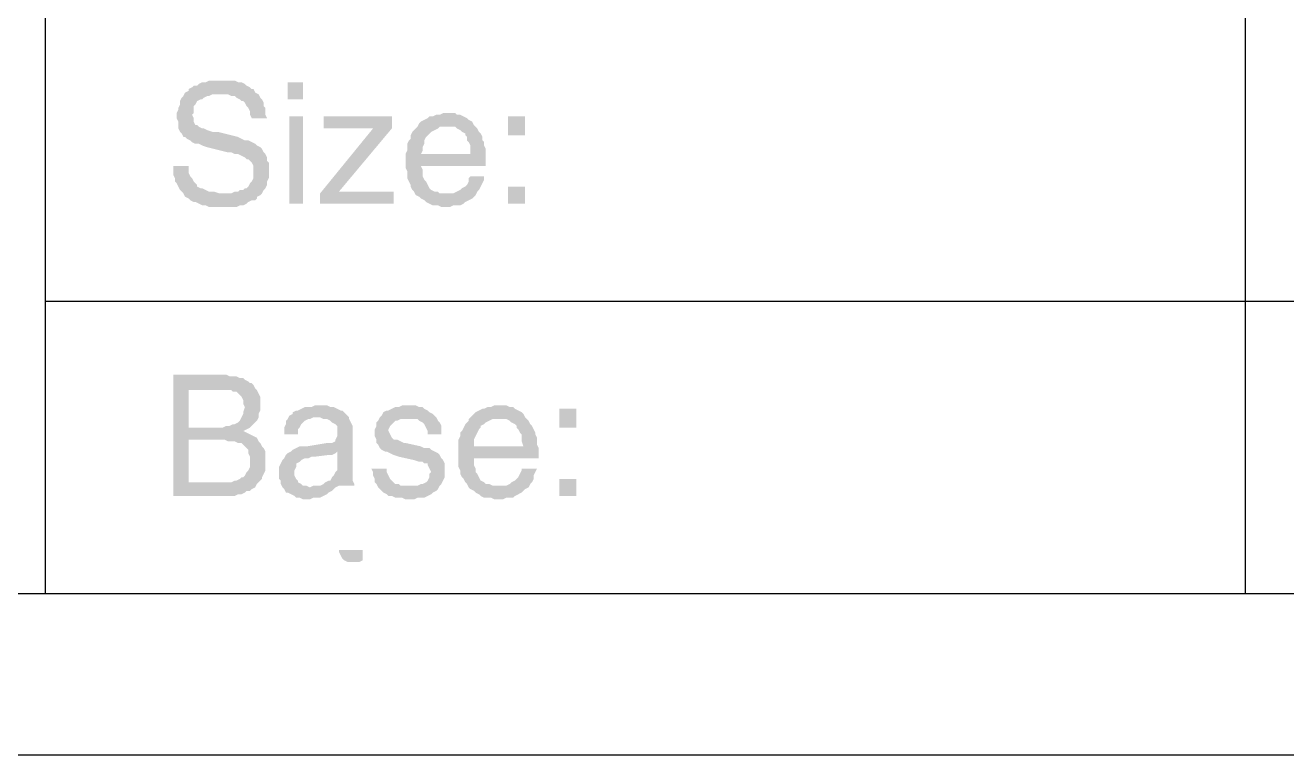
# Model space of a CAD drawing. Header units: millimetres. Extents: x 1399 to 2555, y 1196 to 1555.
# Drawn here: x 2153.8 to 2187.13, y 1257.55 to 1276.81 of the extents above; entities that cross this region are included whole.
import ezdxf

# ---------------------------------------------------------------- set-up
doc = ezdxf.new("R2010")
doc.units = ezdxf.units.MM

msp = doc.modelspace()

# ---------------------------------------------------------------- hatches: boundary and pattern name
at = {"transparency": 33554559}
for points in [[(2158.02495, 1275.03588), (2157.97982, 1274.94561), (2157.93468, 1274.90048), (2157.88955, 1274.81022), (2157.88955, 1274.71995), (2157.84442, 1274.62969), (2157.84442, 1274.58456), (2157.79929, 1274.49429), (2157.79929, 1274.3589), (2157.79929, 1274.3589), (2157.84442, 1274.26863), (2157.84442, 1274.0881), (2157.88955, 1273.99784), (2157.93468, 1273.95271), (2157.97982, 1273.86244), (2158.02495, 1273.86244), (2158.07008, 1273.81731), (2158.16035, 1273.77218), (2158.20548, 1273.72705), (2158.29574, 1273.68191), (2158.38601, 1273.68191), (2158.47627, 1273.63678), (2158.61167, 1273.59165), (2159.15325, 1273.45625), (2159.24352, 1273.45625), (2159.33378, 1273.41112), (2159.42405, 1273.41112), (2159.51431, 1273.36599), (2159.60458, 1273.32086), (2159.64971, 1273.27572), (2159.69484, 1273.27572), (2159.73997, 1273.23059), (2159.7851, 1273.18546), (2159.83024, 1273.09519), (2159.83024, 1272.77927), (2159.7851, 1272.68901), (2159.73997, 1272.64387), (2159.69484, 1272.55361), (2159.64971, 1272.50848), (2159.60458, 1272.50848), (2159.55944, 1272.46334), (2159.46918, 1272.46334), (2159.42405, 1272.41821), (2159.33378, 1272.41821), (2159.24352, 1272.37308), (2157.97982, 1272.37308), (2158.02495, 1272.28282), (2158.11521, 1272.23768), (2158.16035, 1272.19255), (2158.25061, 1272.14742), (2158.29574, 1272.14742), (2158.38601, 1272.10229), (2158.47627, 1272.05715), (2158.56654, 1272.05715), (2158.6568, 1272.01202), (2159.37891, 1272.01202), (2159.46918, 1272.05715), (2159.55944, 1272.05715), (2159.64971, 1272.10229), (2159.69484, 1272.14742), (2159.7851, 1272.19255), (2159.87537, 1272.19255), (2159.9205, 1272.23768), (2159.9205, 1272.28282), (2160.01076, 1272.32795), (2160.0559, 1272.37308), (2160.10103, 1272.46334), (2160.14616, 1272.50848), (2160.19129, 1272.59874), (2160.19129, 1272.68901), (2160.23643, 1272.77927), (2160.23643, 1272.9598), (2160.23643, 1273.18546), (2160.19129, 1273.23059), (2160.19129, 1273.32086), (2160.14616, 1273.41112), (2160.10103, 1273.45625), (2160.0559, 1273.54652), (2160.0559, 1273.54652), (2160.01076, 1273.59165), (2159.9205, 1273.63678), (2159.87537, 1273.68191), (2159.7851, 1273.72705), (2159.69484, 1273.77218), (2159.60458, 1273.77218), (2159.51431, 1273.81731), (2159.42405, 1273.86244), (2158.88246, 1273.99784), (2158.74706, 1273.99784), (2158.61167, 1274.04297), (2158.5214, 1274.0881), (2158.47627, 1274.0881), (2158.38601, 1274.13323), (2158.34087, 1274.17837), (2158.29574, 1274.17837), (2158.25061, 1274.26863), (2158.25061, 1274.3589), (2158.20548, 1274.44916), (2158.25061, 1274.49429), (2158.25061, 1274.67482), (2158.29574, 1274.71995), (2158.34087, 1274.81022), (2158.43114, 1274.85535), (2158.47627, 1274.85535), (2158.5214, 1274.90048), (2158.61167, 1274.94561), (2158.6568, 1274.94561), (2158.74706, 1274.99075), (2158.97272, 1274.99075)], [(2158.97272, 1275.3518), (2158.6568, 1275.3518), (2158.56654, 1275.30667), (2158.47627, 1275.30667), (2158.38601, 1275.26154), (2158.34087, 1275.21641), (2158.25061, 1275.21641), (2158.20548, 1275.17127), (2158.11521, 1275.12614), (2158.11521, 1275.08101), (2158.02495, 1275.03588), (2158.97272, 1274.99075), (2159.15325, 1274.99075), (2159.24352, 1274.94561), (2159.33378, 1274.94561), (2159.37891, 1274.90048), (2159.46918, 1274.85535), (2159.51431, 1274.81022), (2159.55944, 1274.81022), (2159.60458, 1274.76509), (2159.64971, 1274.67482), (2159.69484, 1274.62969), (2159.73997, 1274.53942), (2159.73997, 1274.44916), (2159.7851, 1274.3589), (2160.19129, 1274.3589), (2160.14616, 1274.44916), (2160.14616, 1274.62969), (2160.10103, 1274.67482), (2160.10103, 1274.76509), (2160.0559, 1274.85535), (2160.01076, 1274.90048), (2159.96563, 1274.99075), (2159.87537, 1275.03588), (2159.83024, 1275.12614), (2159.7851, 1275.12614), (2159.73997, 1275.17127), (2159.64971, 1275.21641), (2159.60458, 1275.26154), (2159.51431, 1275.30667), (2159.42405, 1275.30667), (2159.33378, 1275.3518), (2159.06299, 1275.3518)], [(2161.13907, 1274.85535), (2161.13907, 1275.30667), (2160.73288, 1275.30667), (2160.73288, 1274.85535)], [(2161.13907, 1272.10229), (2161.13907, 1274.40403), (2160.77801, 1274.40403), (2160.77801, 1272.10229)], [(2163.48594, 1274.40403), (2161.68066, 1274.40403), (2161.68066, 1274.0881), (2162.98949, 1274.0881), (2161.59039, 1272.37308), (2161.59039, 1272.10229), (2163.53107, 1272.10229), (2163.53107, 1272.41821), (2162.08684, 1272.41821), (2163.48594, 1274.0881), (2163.48594, 1274.26863)], [(2164.9753, 1274.49429), (2164.83991, 1274.49429), (2164.74964, 1274.44916), (2164.65938, 1274.44916), (2164.56911, 1274.40403), (2164.47885, 1274.40403), (2164.43372, 1274.3589), (2164.34345, 1274.31376), (2164.25319, 1274.26863), (2164.20806, 1274.2235), (2164.16292, 1274.13323), (2165.15583, 1274.13323), (2165.20096, 1274.0881), (2165.29123, 1274.04297), (2165.33636, 1273.99784), (2165.42663, 1273.95271), (2165.42663, 1273.90757), (2165.47176, 1273.86244), (2165.47176, 1273.77218), (2165.51689, 1273.72705), (2165.56202, 1273.63678), (2165.56202, 1273.41112), (2163.847, 1273.41112), (2163.847, 1273.05006), (2163.89213, 1272.9598), (2163.89213, 1272.77927), (2163.93726, 1272.68901), (2163.9824, 1272.59874), (2163.9824, 1272.55361), (2164.02753, 1272.46334), (2164.07266, 1272.41821), (2164.11779, 1272.32795), (2164.93017, 1272.37308), (2164.74964, 1272.37308), (2164.70451, 1272.41821), (2164.61425, 1272.41821), (2164.52398, 1272.46334), (2164.47885, 1272.50848), (2164.43372, 1272.59874), (2164.43372, 1272.59874), (2164.38859, 1272.68901), (2164.34345, 1272.73414), (2164.29832, 1272.8244), (2164.29832, 1273.00493), (2164.25319, 1273.09519), (2165.96821, 1273.09519), (2165.96821, 1273.54652), (2165.92308, 1273.63678), (2165.92308, 1273.72705), (2165.87795, 1273.77218), (2165.87795, 1273.86244), (2165.83281, 1273.95271), (2165.78768, 1273.99784), (2165.74255, 1274.0881), (2165.69742, 1274.13323), (2165.65229, 1274.17837), (2165.60715, 1274.26863), (2165.51689, 1274.31376), (2165.47176, 1274.3589), (2165.38149, 1274.40403), (2165.29123, 1274.44916), (2165.20096, 1274.44916), (2165.15583, 1274.49429), (2165.06557, 1274.49429)], [(2167.00625, 1273.90757), (2167.00625, 1274.40403), (2166.55493, 1274.40403), (2166.55493, 1273.90757)], [(2164.16292, 1274.13323), (2164.11779, 1274.0881), (2164.07266, 1274.04297), (2164.02753, 1273.99784), (2163.9824, 1273.90757), (2163.9824, 1273.81731), (2163.93726, 1273.77218), (2163.89213, 1273.68191), (2163.89213, 1273.50138), (2163.847, 1273.41112), (2164.25319, 1273.41112), (2164.29832, 1273.50138), (2164.29832, 1273.59165), (2164.34345, 1273.68191), (2164.34345, 1273.77218), (2164.38859, 1273.86244), (2164.43372, 1273.90757), (2164.47885, 1273.95271), (2164.52398, 1273.99784), (2164.61425, 1274.04297), (2164.70451, 1274.0881), (2164.74964, 1274.13323), (2164.93017, 1274.13323)], [(2158.11521, 1273.09519), (2157.70902, 1273.09519), (2157.70902, 1272.86953), (2157.75416, 1272.77927), (2157.75416, 1272.68901), (2157.79929, 1272.64387), (2157.84442, 1272.55361), (2157.88955, 1272.46334), (2157.93468, 1272.41821), (2157.97982, 1272.37308), (2159.01786, 1272.37308), (2158.92759, 1272.37308), (2158.7922, 1272.41821), (2158.6568, 1272.41821), (2158.56654, 1272.46334), (2158.47627, 1272.50848), (2158.43114, 1272.50848), (2158.34087, 1272.55361), (2158.34087, 1272.59874), (2158.29574, 1272.64387), (2158.25061, 1272.68901), (2158.20548, 1272.77927), (2158.16035, 1272.8244), (2158.11521, 1272.91467), (2158.11521, 1273.00493)], [(2165.92308, 1272.8244), (2165.56202, 1272.8244), (2165.51689, 1272.77927), (2165.51689, 1272.68901), (2165.47176, 1272.59874), (2165.42663, 1272.55361), (2165.33636, 1272.50848), (2165.29123, 1272.46334), (2165.20096, 1272.41821), (2165.1107, 1272.37308), (2164.93017, 1272.37308), (2164.11779, 1272.32795), (2164.11779, 1272.32795), (2164.20806, 1272.28282), (2164.25319, 1272.23768), (2164.34345, 1272.19255), (2164.38859, 1272.14742), (2164.47885, 1272.10229), (2164.56911, 1272.05715), (2164.70451, 1272.05715), (2164.79477, 1272.01202), (2165.02044, 1272.01202), (2165.1107, 1272.05715), (2165.29123, 1272.05715), (2165.38149, 1272.10229), (2165.42663, 1272.14742), (2165.51689, 1272.19255), (2165.60715, 1272.23768), (2165.65229, 1272.28282), (2165.69742, 1272.32795), (2165.74255, 1272.41821), (2165.78768, 1272.46334), (2165.83281, 1272.55361), (2165.87795, 1272.64387), (2165.92308, 1272.73414)], [(2167.00625, 1272.10229), (2167.00625, 1272.55361), (2166.55493, 1272.55361), (2166.55493, 1272.10229)], [(2159.10812, 1267.58907), (2157.70902, 1267.58907), (2157.70902, 1264.38469), (2159.33378, 1264.38469), (2159.42405, 1264.42982), (2159.51431, 1264.42982), (2159.60458, 1264.47495), (2159.64971, 1264.52008), (2159.73997, 1264.52008), (2159.7851, 1264.56521), (2159.87537, 1264.61035), (2159.87537, 1264.61035), (2159.9205, 1264.70061), (2158.11521, 1264.74574), (2158.11521, 1265.87405), (2158.97272, 1265.87405), (2159.9205, 1265.91918), (2159.83024, 1265.96431), (2159.83024, 1265.96431), (2159.73997, 1266.00944), (2159.64971, 1266.05458), (2159.55944, 1266.09971), (2159.64971, 1266.14484), (2159.73997, 1266.18997), (2158.11521, 1266.18997), (2158.11521, 1267.18288), (2158.97272, 1267.18288), (2159.87537, 1267.22801), (2159.83024, 1267.31828), (2159.7851, 1267.36341), (2159.73997, 1267.36341), (2159.69484, 1267.40854), (2159.60458, 1267.45367), (2159.55944, 1267.49881), (2159.46918, 1267.49881), (2159.37891, 1267.54394), (2159.19839, 1267.54394)], [(2159.87537, 1267.22801), (2158.97272, 1267.18288), (2159.24352, 1267.18288), (2159.28865, 1267.13775), (2159.37891, 1267.13775), (2159.42405, 1267.09262), (2159.46918, 1267.04748), (2159.51431, 1267.00235), (2159.55944, 1266.91209), (2159.55944, 1266.82182), (2159.60458, 1266.73156), (2159.60458, 1266.73156), (2159.55944, 1266.59616), (2159.55944, 1266.55103), (2159.51431, 1266.46077), (2159.46918, 1266.3705), (2159.42405, 1266.32537), (2159.42405, 1266.32537), (2159.33378, 1266.28024), (2159.28865, 1266.28024), (2159.19839, 1266.2351), (2159.10812, 1266.2351), (2159.01786, 1266.18997), (2158.11521, 1266.18997), (2159.73997, 1266.18997), (2159.83024, 1266.28024), (2159.87537, 1266.32537), (2159.9205, 1266.3705), (2159.96563, 1266.46077), (2159.96563, 1266.55103), (2160.01076, 1266.64129), (2160.01076, 1266.82182), (2160.01076, 1267.00235), (2159.96563, 1267.09262), (2159.9205, 1267.18288)], [(2161.59039, 1266.77669), (2161.45499, 1266.77669), (2161.36473, 1266.73156), (2161.1842, 1266.73156), (2161.09394, 1266.68643), (2161.00367, 1266.64129), (2160.95854, 1266.64129), (2160.86828, 1266.59616), (2160.86828, 1266.55103), (2160.77801, 1266.5059), (2160.73288, 1266.41563), (2160.68775, 1266.3705), (2160.68775, 1266.28024), (2160.64262, 1266.18997), (2160.64262, 1266.00944), (2161.00367, 1266.00944), (2161.00367, 1266.14484), (2161.0488, 1266.18997), (2161.09394, 1266.28024), (2161.13907, 1266.32537), (2161.1842, 1266.3705), (2161.27447, 1266.41563), (2161.3196, 1266.41563), (2161.40986, 1266.46077), (2162.35764, 1266.46077), (2162.26737, 1266.55103), (2162.22224, 1266.59616), (2162.17711, 1266.64129), (2162.13198, 1266.64129), (2162.04171, 1266.68643), (2161.95145, 1266.73156), (2161.86118, 1266.73156), (2161.77092, 1266.77669), (2161.68066, 1266.77669)], [(2163.89213, 1266.77669), (2163.75673, 1266.77669), (2163.66647, 1266.73156), (2163.57621, 1266.73156), (2163.48594, 1266.68643), (2163.39568, 1266.64129), (2163.35055, 1266.64129), (2163.26028, 1266.59616), (2163.21515, 1266.5059), (2163.17002, 1266.46077), (2163.12488, 1266.3705), (2163.07975, 1266.32537), (2163.07975, 1266.2351), (2163.03462, 1266.14484), (2163.03462, 1265.96431), (2163.07975, 1265.87405), (2163.07975, 1265.78378), (2163.12488, 1265.73865), (2163.17002, 1265.64839), (2163.21515, 1265.60325), (2163.30541, 1265.55812), (2163.35055, 1265.55812), (2163.44081, 1265.51299), (2163.53107, 1265.46786), (2163.66647, 1265.42273), (2164.07266, 1265.33246), (2164.07266, 1265.33246), (2164.20806, 1265.28733), (2164.29832, 1265.28733), (2164.34345, 1265.2422), (2164.43372, 1265.2422), (2164.43372, 1265.19706), (2164.47885, 1265.1068), (2164.52398, 1265.01654), (2164.47885, 1264.9714), (2164.47885, 1264.88114), (2164.43372, 1264.79087), (2164.38859, 1264.74574), (2164.29832, 1264.70061), (2164.25319, 1264.70061), (2164.16292, 1264.65548), (2163.9824, 1264.65548), (2163.12488, 1264.61035), (2163.17002, 1264.56521), (2163.21515, 1264.52008), (2163.26028, 1264.47495), (2163.35055, 1264.42982), (2163.39568, 1264.38469), (2163.48594, 1264.38469), (2163.57621, 1264.33955), (2163.75673, 1264.33955), (2163.847, 1264.29442), (2164.07266, 1264.29442), (2164.16292, 1264.33955), (2164.34345, 1264.33955), (2164.43372, 1264.38469), (2164.52398, 1264.42982), (2164.56911, 1264.47495), (2164.65938, 1264.52008), (2164.65938, 1264.52008), (2164.70451, 1264.56521), (2164.74964, 1264.65548), (2164.79477, 1264.70061), (2164.83991, 1264.79087), (2164.88504, 1264.88114), (2164.88504, 1265.06167), (2164.88504, 1265.2422), (2164.83991, 1265.33246), (2164.79477, 1265.37759), (2164.74964, 1265.46786), (2164.74964, 1265.46786), (2164.70451, 1265.51299), (2164.61425, 1265.55812), (2164.52398, 1265.60325), (2164.47885, 1265.64839), (2164.34345, 1265.64839), (2164.25319, 1265.69352), (2163.847, 1265.78378), (2163.80187, 1265.78378), (2163.7116, 1265.82891), (2163.62134, 1265.87405), (2163.53107, 1265.87405), (2163.48594, 1265.91918), (2163.48594, 1265.91918), (2163.44081, 1266.00944), (2163.39568, 1266.09971), (2163.39568, 1266.14484), (2163.44081, 1266.2351), (2163.48594, 1266.28024), (2163.53107, 1266.32537), (2163.57621, 1266.3705), (2163.62134, 1266.3705), (2163.7116, 1266.41563), (2163.89213, 1266.41563), (2164.65938, 1266.46077), (2164.61425, 1266.5059), (2164.56911, 1266.55103), (2164.47885, 1266.59616), (2164.43372, 1266.64129), (2164.34345, 1266.68643), (2164.29832, 1266.73156), (2164.20806, 1266.73156), (2164.11779, 1266.77669), (2164.02753, 1266.77669)], [(2166.32927, 1266.77669), (2166.19387, 1266.77669), (2166.10361, 1266.73156), (2166.01334, 1266.73156), (2165.92308, 1266.68643), (2165.87795, 1266.68643), (2165.78768, 1266.64129), (2165.69742, 1266.59616), (2165.65229, 1266.55103), (2165.60715, 1266.5059), (2165.51689, 1266.41563), (2166.5098, 1266.41563), (2166.60006, 1266.3705), (2166.64519, 1266.32537), (2166.73546, 1266.28024), (2166.78059, 1266.2351), (2166.78059, 1266.18997), (2166.82572, 1266.14484), (2166.87085, 1266.05458), (2166.91599, 1266.00944), (2166.91599, 1265.82891), (2166.96112, 1265.69352), (2165.2461, 1265.69352), (2165.2461, 1265.15193), (2165.29123, 1265.06167), (2165.29123, 1264.9714), (2165.33636, 1264.88114), (2165.38149, 1264.83601), (2165.42663, 1264.74574), (2165.47176, 1264.70061), (2165.51689, 1264.61035), (2166.32927, 1264.65548), (2166.14874, 1264.65548), (2166.05848, 1264.70061), (2165.96821, 1264.70061), (2165.92308, 1264.74574), (2165.83281, 1264.79087), (2165.78768, 1264.88114), (2165.78768, 1264.88114), (2165.74255, 1264.9714), (2165.69742, 1265.01654), (2165.69742, 1265.1068), (2165.65229, 1265.19706), (2165.65229, 1265.37759), (2167.36731, 1265.37759), (2167.36731, 1265.64839), (2167.32218, 1265.73865), (2167.32218, 1265.91918), (2167.27704, 1266.00944), (2167.27704, 1266.05458), (2167.23191, 1266.14484), (2167.18678, 1266.2351), (2167.14165, 1266.28024), (2167.09652, 1266.3705), (2167.05138, 1266.41563), (2167.00625, 1266.46077), (2166.96112, 1266.55103), (2166.91599, 1266.59616), (2166.82572, 1266.64129), (2166.73546, 1266.68643), (2166.69033, 1266.73156), (2166.60006, 1266.73156), (2166.5098, 1266.77669), (2166.41953, 1266.77669)], [(2162.35764, 1266.46077), (2161.54526, 1266.46077), (2161.59039, 1266.46077), (2161.68066, 1266.41563), (2161.77092, 1266.41563), (2161.86118, 1266.3705), (2161.90632, 1266.32537), (2161.99658, 1266.28024), (2162.04171, 1266.2351), (2162.04171, 1265.96431), (2161.99658, 1265.87405), (2161.99658, 1265.82891), (2161.90632, 1265.78378), (2161.77092, 1265.78378), (2161.22933, 1265.69352), (2161.0488, 1265.69352), (2160.95854, 1265.64839), (2160.86828, 1265.60325), (2160.82314, 1265.55812), (2162.04171, 1265.55812), (2162.04171, 1265.15193), (2162.04171, 1265.06167), (2161.99658, 1265.01654), (2161.95145, 1264.92627), (2161.90632, 1264.88114), (2161.86118, 1264.79087), (2161.81605, 1264.79087), (2161.72579, 1264.74574), (2161.68066, 1264.70061), (2161.59039, 1264.65548), (2161.40986, 1264.65548), (2161.3196, 1264.61035), (2160.59748, 1264.61035), (2160.64262, 1264.56521), (2160.68775, 1264.47495), (2160.73288, 1264.47495), (2160.82314, 1264.42982), (2160.91341, 1264.38469), (2160.95854, 1264.33955), (2161.0488, 1264.33955), (2161.13907, 1264.29442), (2161.3196, 1264.29442), (2161.40986, 1264.33955), (2161.59039, 1264.33955), (2161.68066, 1264.38469), (2161.77092, 1264.42982), (2161.81605, 1264.47495), (2161.90632, 1264.52008), (2161.95145, 1264.56521), (2161.99658, 1264.61035), (2162.08684, 1264.65548), (2162.49303, 1264.65548), (2162.49303, 1264.70061), (2162.4479, 1264.79087), (2162.4479, 1266.2351), (2162.40277, 1266.32537), (2162.35764, 1266.41563)], [(2164.65938, 1266.46077), (2163.89213, 1266.41563), (2164.16292, 1266.41563), (2164.20806, 1266.3705), (2164.29832, 1266.32537), (2164.29832, 1266.32537), (2164.34345, 1266.28024), (2164.38859, 1266.18997), (2164.43372, 1266.09971), (2164.43372, 1266.00944), (2164.79477, 1266.00944), (2164.79477, 1266.2351), (2164.74964, 1266.32537), (2164.70451, 1266.3705)], [(2165.51689, 1266.41563), (2165.51689, 1266.3705), (2165.47176, 1266.32537), (2165.42663, 1266.28024), (2165.38149, 1266.18997), (2165.33636, 1266.09971), (2165.29123, 1266.05458), (2165.29123, 1265.96431), (2165.2461, 1265.87405), (2165.2461, 1265.69352), (2165.65229, 1265.69352), (2165.65229, 1265.87405), (2165.69742, 1265.96431), (2165.74255, 1266.05458), (2165.78768, 1266.14484), (2165.83281, 1266.18997), (2165.83281, 1266.2351), (2165.92308, 1266.28024), (2165.96821, 1266.32537), (2166.05848, 1266.3705), (2166.14874, 1266.41563), (2166.32927, 1266.41563)], [(2168.36022, 1266.18997), (2168.36022, 1266.68643), (2167.90889, 1266.68643), (2167.90889, 1266.18997)], [(2159.9205, 1265.91918), (2158.97272, 1265.87405), (2159.06299, 1265.87405), (2159.15325, 1265.82891), (2159.33378, 1265.82891), (2159.42405, 1265.78378), (2159.51431, 1265.78378), (2159.55944, 1265.73865), (2159.55944, 1265.73865), (2159.64971, 1265.64839), (2159.69484, 1265.60325), (2159.69484, 1265.51299), (2159.73997, 1265.42273), (2159.73997, 1265.15193), (2159.69484, 1265.06167), (2159.64971, 1265.01654), (2159.60458, 1264.92627), (2159.55944, 1264.88114), (2159.51431, 1264.88114), (2159.46918, 1264.83601), (2159.37891, 1264.79087), (2159.33378, 1264.79087), (2159.24352, 1264.74574), (2158.11521, 1264.74574), (2159.9205, 1264.70061), (2159.96563, 1264.74574), (2160.0559, 1264.83601), (2160.0559, 1264.88114), (2160.10103, 1264.9714), (2160.14616, 1265.06167), (2160.14616, 1265.55812), (2160.10103, 1265.64839), (2160.0559, 1265.69352), (2160.01076, 1265.78378), (2159.96563, 1265.82891)], [(2160.82314, 1265.55812), (2160.73288, 1265.51299), (2160.68775, 1265.46786), (2160.68775, 1265.46786), (2160.64262, 1265.37759), (2160.59748, 1265.33246), (2160.55235, 1265.2422), (2160.50722, 1265.15193), (2160.50722, 1264.9714), (2160.50722, 1264.83601), (2160.55235, 1264.79087), (2160.55235, 1264.70061), (2160.59748, 1264.61035), (2161.3196, 1264.61035), (2161.22933, 1264.65548), (2161.13907, 1264.65548), (2161.09394, 1264.70061), (2161.00367, 1264.74574), (2161.00367, 1264.79087), (2160.95854, 1264.83601), (2160.91341, 1264.92627), (2160.91341, 1265.06167), (2160.95854, 1265.15193), (2160.95854, 1265.2422), (2161.0488, 1265.28733), (2161.09394, 1265.33246), (2161.1842, 1265.37759), (2161.27447, 1265.37759), (2161.36473, 1265.42273), (2161.45499, 1265.42273), (2161.81605, 1265.46786), (2161.90632, 1265.46786), (2161.99658, 1265.51299), (2162.04171, 1265.55812)], [(2163.35055, 1265.1068), (2162.94436, 1265.1068), (2162.98949, 1265.01654), (2162.98949, 1264.92627), (2163.03462, 1264.83601), (2163.03462, 1264.74574), (2163.07975, 1264.70061), (2163.12488, 1264.61035), (2163.9824, 1264.65548), (2163.7116, 1264.65548), (2163.66647, 1264.70061), (2163.57621, 1264.70061), (2163.53107, 1264.74574), (2163.48594, 1264.79087), (2163.44081, 1264.83601), (2163.39568, 1264.92627), (2163.35055, 1265.01654)], [(2167.32218, 1265.1068), (2166.91599, 1265.1068), (2166.91599, 1265.06167), (2166.87085, 1264.9714), (2166.82572, 1264.88114), (2166.78059, 1264.83601), (2166.73546, 1264.79087), (2166.64519, 1264.74574), (2166.60006, 1264.70061), (2166.5098, 1264.65548), (2166.32927, 1264.65548), (2165.51689, 1264.61035), (2165.51689, 1264.61035), (2165.56202, 1264.56521), (2165.65229, 1264.52008), (2165.69742, 1264.47495), (2165.78768, 1264.42982), (2165.83281, 1264.38469), (2165.92308, 1264.33955), (2166.10361, 1264.33955), (2166.19387, 1264.29442), (2166.41953, 1264.29442), (2166.5098, 1264.33955), (2166.69033, 1264.33955), (2166.73546, 1264.38469), (2166.82572, 1264.42982), (2166.91599, 1264.47495), (2166.96112, 1264.52008), (2167.00625, 1264.56521), (2167.09652, 1264.61035), (2167.14165, 1264.70061), (2167.18678, 1264.74574), (2167.23191, 1264.83601), (2167.23191, 1264.92627), (2167.27704, 1265.01654)], [(2168.36022, 1264.38469), (2168.36022, 1264.83601), (2167.90889, 1264.83601), (2167.90889, 1264.38469)], [(2162.7187, 1262.95901), (2162.5833, 1262.95901), (2162.08684, 1262.91388), (2162.13198, 1262.82362), (2162.17711, 1262.73335), (2162.17711, 1262.73335), (2162.22224, 1262.68822), (2162.31251, 1262.64309), (2162.62843, 1262.64309), (2162.7187, 1262.68822)], [(2162.49303, 1262.95901), (2162.08684, 1262.95901), (2162.08684, 1262.91388), (2162.5833, 1262.95901), (2162.5833, 1262.95901)]]:
    msp.add_hatch(color=256, dxfattribs=at).paths.add_polyline_path(points)

# ---------------------------------------------------------------- linework, layer by layer
msp.add_line((2141.50649, 1261.81215), (2550.76199, 1261.81215))
msp.add_lwpolyline([(2554.80003, 1257.5531), (2554.80003, 1554.5531), (2134.80004, 1554.5531), (2134.80004, 1257.5531)], close=True)
for points in [[(2154.32411, 1548.5531), (2154.32411, 1261.81215)], [(2186.02513, 1292.59229), (2186.02513, 1261.81215)], [(2154.32411, 1269.52975), (2450.45454, 1269.52975)]]:
    msp.add_lwpolyline(points)

doc.saveas('drawing.dxf')
